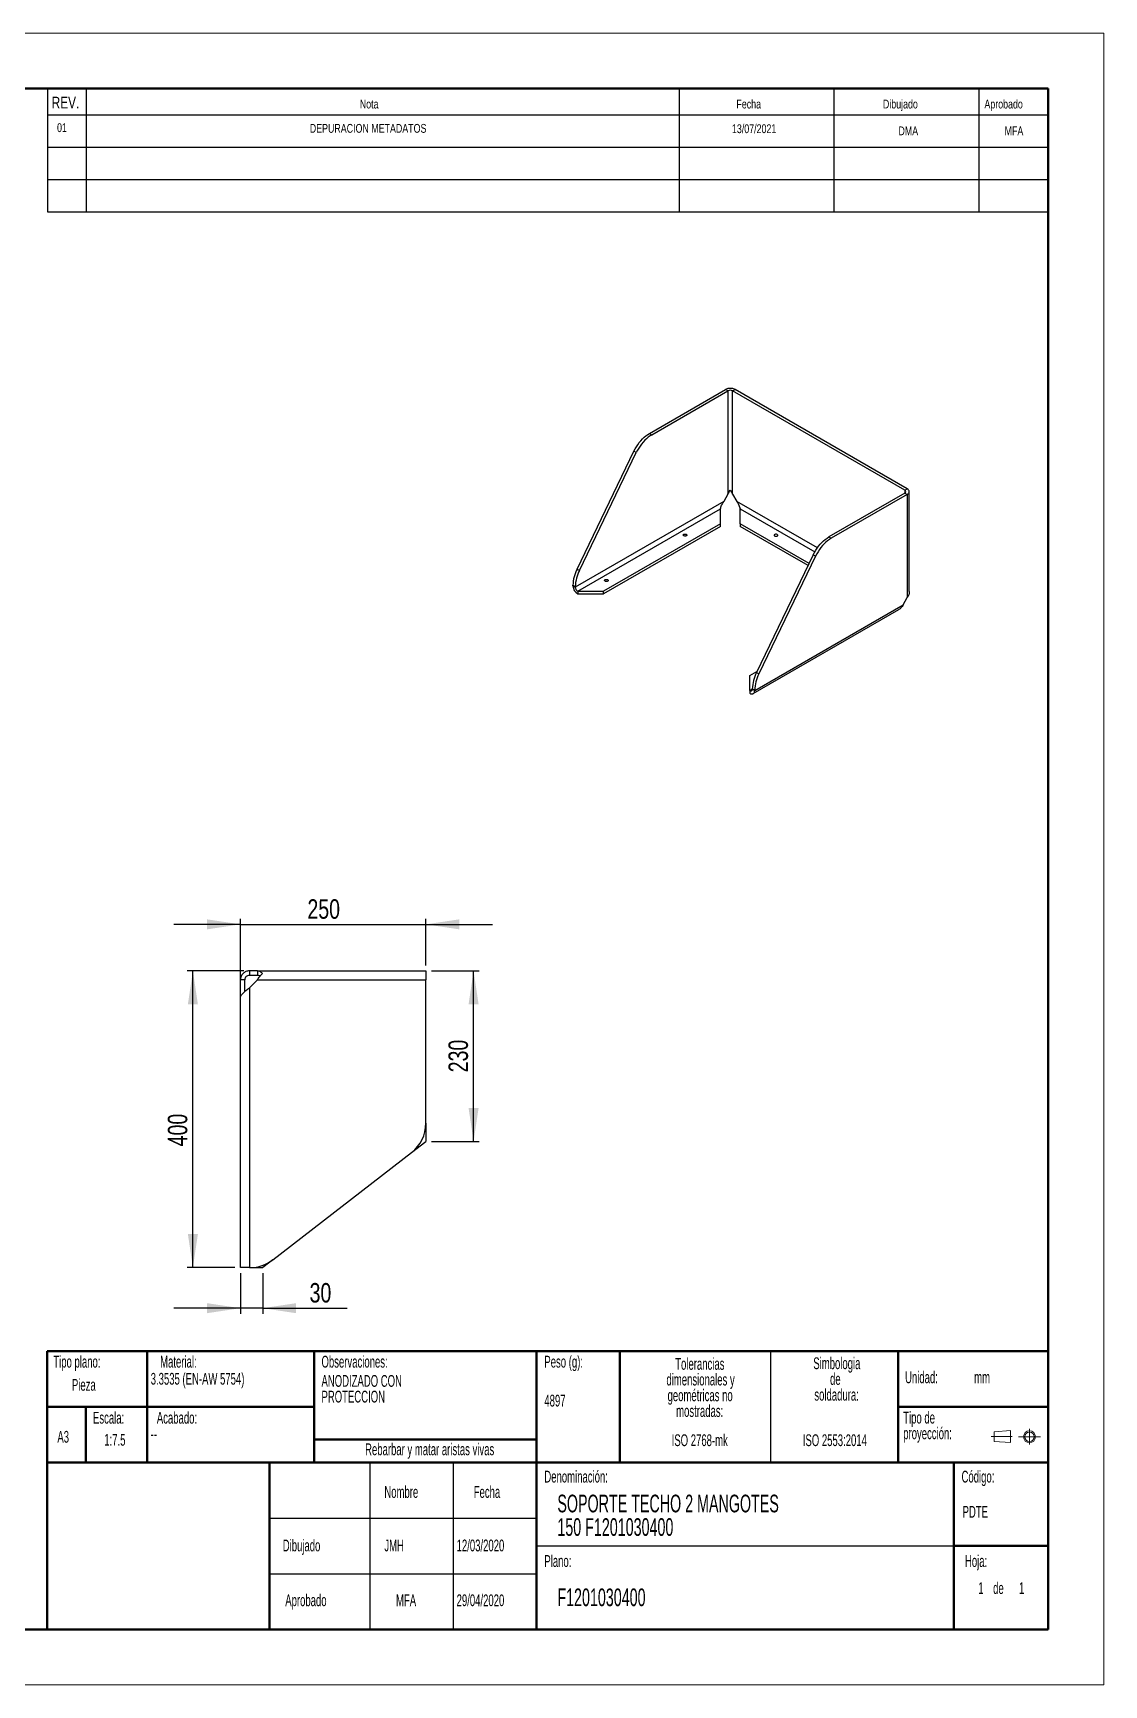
# Model space of a CAD drawing. Header units: millimetres. Extents: x 0 to 1767, y -168 to 297.
# Drawn here: x 227.5 to 420, y 0 to 297 of the extents above; entities that cross this region are included whole.
import ezdxf

# ---------------------------------------------------------------- set-up
doc = ezdxf.new("R2010")
doc.units = ezdxf.units.MM
doc.linetypes.add('CENTERX2', pattern=[20.32, 12.7, -2.54, 2.54, -2.54])
for name, color, linetype in [('COTAS', 7, 'Continuous'), ('FORMATO', 7, 'Continuous'), ('SLD-0', 179, 'Continuous')]:
    doc.layers.add(name, color=color, linetype=linetype)
doc.styles.add('SLDTEXTSTYLE0', font='TXT', dxfattribs={"width": 0.605})
doc.styles.add('SLDTEXTSTYLE1', font='TXT', dxfattribs={"width": 0.75})
doc.dimstyles.new('SLDDIMSTYLE3', dxfattribs={"dimtxt": 3.5, "dimasz": 6, "dimexe": 0, "dimexo": 0.0625, "dimgap": 0.875, "dimtad": 1, "dimlfac": 7.5, "dimrnd": 1e-09, "dimzin": 12, "dimdsep": 46, "dimtxsty": 'SLDTEXTSTYLE1', "dimsah": 1, "dimcen": 0.09, "dimadec": 0, "dimazin": 3, "dimtfac": 1, "dimtmove": 0, "dimatfit": 0, "dimfxl": 1, "dimfrac": 2, "dimtolj": 1, "dimtzin": 12, "dimarcsym": 0})
doc.dimstyles.new('SLDDIMSTYLE5', dxfattribs={"dimtxt": 3.5, "dimasz": 6, "dimexe": 0, "dimexo": 0.0625, "dimgap": 0.875, "dimtad": 1, "dimlfac": 7.5, "dimrnd": 1e-09, "dimzin": 12, "dimdsep": 46, "dimtxsty": 'SLDTEXTSTYLE1', "dimsah": 1, "dimcen": 0.09, "dimadec": 0, "dimazin": 3, "dimtfac": 1, "dimtofl": 0, "dimtmove": 0, "dimatfit": 3, "dimfxl": 1, "dimfrac": 2, "dimtolj": 1, "dimtzin": 12, "dimarcsym": 0})

# ---------------------------------------------------------------- blocks, each defined once
blk = doc.blocks.new('Bloque3')
at = {"color": 7, "linetype": 'CENTERX2', "lineweight": 18}
for p, q in [((400.52, 128.85), (400.52, 131.19)), ((397.92, 130.06), (394.8, 130.06)), ((398.88, 130.02), (402.16, 130.02))]:
    blk.add_line(p, q, dxfattribs=at)
at = {"color": 7, "linetype": 'Continuous', "lineweight": 18}
for p, q in [((397.68, 130.95), (395.23, 130.77)), ((395.23, 130.77), (395.23, 129.34)), ((397.68, 129.16), (395.23, 129.34)), ((397.68, 130.95), (397.68, 129.16))]:
    blk.add_line(p, q, dxfattribs=at)
for radius in [0.892, 0.713]:
    blk.add_circle((400.52, 130.02), radius, dxfattribs=at)
blk = doc.blocks.new('SW_NOTE_0')
at = {"layer": 'SLD-0', "color": 0, "attachment_point": 2, "style": 'SLDTEXTSTYLE0'}
for s, insert, char_height in [('dimensionales y', (7.54, -0.09), 2.1167), ('Tolerancias', (7.41, 2.73), 2.1167), ('geométricas no', (7.46, -2.92), 2.1167), ('mostradas:', (7.38, -5.74), 2.117)]:
    blk.add_mtext(s, dxfattribs=dict(at, insert=insert, char_height=char_height))
blk = doc.blocks.new('SW_NOTE_0_1')
at = {"layer": 'SLD-0', "color": 0, "attachment_point": 1, "style": 'SLDTEXTSTYLE0'}
for s, insert, char_height in [('Tipo de', (0, 2.73), 2.117), ('proyección:', (0, -0.09), 2.1167)]:
    blk.add_mtext(s, dxfattribs=dict(at, insert=insert, char_height=char_height))
blk = doc.blocks.new('SW_NOTE_0_2')
at = {"layer": 'SLD-0', "color": 0, "char_height": 2.117, "attachment_point": 2, "style": 'SLDTEXTSTYLE0'}
for s, insert in [('Simbologia', (7.11, 2.73)), ('de', (6.84, -0.09)), ('soldadura:', (7.06, -2.92))]:
    blk.add_mtext(s, dxfattribs=dict(at, insert=insert))
blk = doc.blocks.new('SW_NOTE_0_4')
at = {"layer": 'SLD-0', "color": 0, "attachment_point": 1, "style": 'SLDTEXTSTYLE0'}
for s, insert, char_height in [('ANODIZADO CON', (0, 2.73), 2.1167), ('PROTECCION', (0, -0.09), 2.117)]:
    blk.add_mtext(s, dxfattribs=dict(at, insert=insert, char_height=char_height))
blk = doc.blocks.new('SW_NOTE_0_5')
at = {"layer": 'SLD-0', "color": 0, "char_height": 3.175, "attachment_point": 1, "style": 'SLDTEXTSTYLE0'}
for s, insert in [('SOPORTE TECHO 2 MANGOTES', (0, 4.09)), ('150 F1201030400', (0, -0.14))]:
    blk.add_mtext(s, dxfattribs=dict(at, insert=insert))
blk = doc.blocks.new('SW_NOTE_0_6')
at = {"layer": 'SLD-0', "color": 0, "attachment_point": 2, "style": 'SLDTEXTSTYLE0'}
for s, insert, char_height in [('dimensionales y', (7.54, -0.09), 2.1167), ('Tolerancias', (7.41, 2.73), 2.1167), ('geométricas no', (7.46, -2.92), 2.1167), ('mostradas:', (7.38, -5.74), 2.117)]:
    blk.add_mtext(s, dxfattribs=dict(at, insert=insert, char_height=char_height))
blk = doc.blocks.new('SW_NOTE_0_7')
at = {"layer": 'SLD-0', "color": 0, "attachment_point": 1, "style": 'SLDTEXTSTYLE0'}
for s, insert, char_height in [('Tipo de', (0, 2.73), 2.117), ('proyección:', (0, -0.09), 2.1167)]:
    blk.add_mtext(s, dxfattribs=dict(at, insert=insert, char_height=char_height))
blk = doc.blocks.new('SW_NOTE_0_8')
at = {"layer": 'SLD-0', "color": 0, "char_height": 2.117, "attachment_point": 2, "style": 'SLDTEXTSTYLE0'}
for s, insert in [('Simbologia', (7.11, 2.73)), ('de', (6.84, -0.09)), ('soldadura:', (7.06, -2.92))]:
    blk.add_mtext(s, dxfattribs=dict(at, insert=insert))
blk = doc.blocks.new('SW_NOTE_0_10')
at = {"layer": 'SLD-0', "color": 0, "attachment_point": 1, "style": 'SLDTEXTSTYLE0'}
for s, insert, char_height in [('ANODIZADO CON', (0, 2.73), 2.1167), ('PROTECCION', (0, -0.09), 2.117)]:
    blk.add_mtext(s, dxfattribs=dict(at, insert=insert, char_height=char_height))
blk = doc.blocks.new('SW_NOTE_0_11')
at = {"layer": 'SLD-0', "color": 0, "char_height": 3.175, "attachment_point": 1, "style": 'SLDTEXTSTYLE0'}
for s, insert in [('SOPORTE TECHO 2 MANGOTES', (0, 4.09)), ('150 F1201030400', (0, -0.14))]:
    blk.add_mtext(s, dxfattribs=dict(at, insert=insert))
blk = doc.blocks.new('_D_32')
at = {"layer": 'COTAS', "transparency": 16777216}
for p, q in [((299.1, 128.38), (307.68, 128.38)), ((306.68, 97.72), (306.68, 128.38)), ((299.1, 97.72), (307.68, 97.72))]:
    blk.add_line(p, q, dxfattribs=at)
for points in [[(306.68, 128.38), (305.78, 122.38), (307.58, 122.38)], [(306.68, 97.72), (307.58, 103.72), (305.78, 103.72)]]:
    blk.add_solid(points, dxfattribs=at)
at = {"layer": 'COTAS', "transparency": 16777216, "insert": (302.17, 110.15), "char_height": 3.5, "attachment_point": 1, "rotation": 90, "style": 'SLDTEXTSTYLE1'}
blk.add_mtext('230', dxfattribs=at)
blk = doc.blocks.new('_D_33')
at = {"layer": 'COTAS', "transparency": 16777216}
for p, q in [((264.77, 74.05), (264.77, 66.74)), ((268.77, 74.05), (268.77, 66.74)), ((264.77, 67.74), (252.77, 67.74)), ((268.77, 67.74), (264.77, 67.74)), ((268.77, 67.74), (283.95, 67.74))]:
    blk.add_line(p, q, dxfattribs=at)
for points in [[(264.77, 67.74), (258.77, 68.64), (258.77, 66.84)], [(268.77, 67.74), (274.77, 66.84), (274.77, 68.64)]]:
    blk.add_solid(points, dxfattribs=at)
at = {"layer": 'COTAS', "transparency": 16777216, "insert": (277.2, 72.26), "char_height": 3.5, "attachment_point": 1, "style": 'SLDTEXTSTYLE1'}
blk.add_mtext('30', dxfattribs=at)
blk = doc.blocks.new('_D_34')
at = {"layer": 'COTAS', "transparency": 16777216}
for p, q in [((264.77, 136.75), (252.77, 136.75)), ((264.77, 124.46), (264.77, 137.75)), ((264.77, 136.75), (298.1, 136.75)), ((298.1, 129.38), (298.1, 137.75)), ((298.1, 136.75), (310.1, 136.75))]:
    blk.add_line(p, q, dxfattribs=at)
for points in [[(264.77, 136.75), (258.77, 137.65), (258.77, 135.85)], [(298.1, 136.75), (304.1, 135.85), (304.1, 137.65)]]:
    blk.add_solid(points, dxfattribs=at)
at = {"layer": 'COTAS', "transparency": 16777216, "insert": (276.81, 141.26), "char_height": 3.5, "attachment_point": 1, "style": 'SLDTEXTSTYLE1'}
blk.add_mtext('250', dxfattribs=at)
blk = doc.blocks.new('_D_35')
at = {"layer": 'COTAS', "transparency": 16777216}
for p, q in [((265.37, 128.38), (255.22, 128.38)), ((256.22, 75.05), (256.22, 128.38)), ((263.77, 75.05), (255.22, 75.05))]:
    blk.add_line(p, q, dxfattribs=at)
for points in [[(256.22, 128.38), (255.32, 122.38), (257.12, 122.38)], [(256.22, 75.05), (257.12, 81.05), (255.32, 81.05)]]:
    blk.add_solid(points, dxfattribs=at)
at = {"layer": 'COTAS', "transparency": 16777216, "insert": (251.71, 96.84), "char_height": 3.5, "attachment_point": 1, "rotation": 90, "style": 'SLDTEXTSTYLE1'}
blk.add_mtext('400', dxfattribs=at)

msp = doc.modelspace()

# ---------------------------------------------------------------- linework, layer by layer
at = {"color": 7, "linetype": 'Continuous', "lineweight": 18}
for p, q in [((0, 297), (420, 297)), ((420, 297), (420, 0)), ((7.530618, 0), (420, 0))]:
    msp.add_line(p, q, dxfattribs=at)
at = {"color": 7, "linetype": 'Continuous', "lineweight": 50}
for p, q in [((410, 287), (20, 287)), ((410, 10), (410, 287)), ((230, 60), (410, 60)), ((230, 60), (230, 10)), ((20, 10), (410, 10))]:
    msp.add_line(p, q, dxfattribs=at)
at = {"color": 7, "linetype": 'Continuous', "lineweight": 25}
for p, q in [((338.30015, 225.016065), (351.97899, 232.912691)), ((338.724415, 224.771142), (352.403254, 232.667768)), ((352.403254, 232.667768), (351.97899, 232.912691)), ((352.403254, 232.667768), (352.403254, 214.115491)), ((353.251782, 232.667768), (353.676047, 232.912691)), ((353.251782, 214.115491), (353.251782, 232.667768)), ((384.223059, 214.788431), (353.251782, 232.667768)), ((384.647323, 215.033353), (353.676047, 232.912691)), ((338.30015, 225.016065), (338.724415, 224.771142)), ((325.281166, 200.639213), (335.502535, 221.814691)), ((325.705431, 200.39429), (335.9268, 221.569768)), ((335.9268, 221.569768), (335.502535, 221.814691)), ((352.403254, 214.115491), (351.639986, 212.793471)), ((353.251782, 214.115491), (354.015051, 212.793471)), ((384.223059, 214.298586), (370.544219, 206.40196)), ((384.647324, 214.053663), (370.968484, 206.157037)), ((384.223059, 214.788431), (384.647323, 215.033353)), ((384.223059, 214.788431), (384.223059, 214.298586)), ((384.223059, 214.298586), (384.647324, 214.053663)), ((384.647324, 214.053663), (384.647324, 195.501386)), ((384.998795, 196.56841), (384.998795, 214.543508)), ((351.639986, 212.793471), (324.967511, 197.395779)), ((325.391775, 196.660932), (351.064601, 211.481539)), ((351.0646, 208.787393), (351.064601, 211.481539)), ((368.480421, 204.442791), (354.015051, 212.793471)), ((354.590435, 208.787393), (354.590436, 211.481539)), ((354.590436, 211.481539), (368.023474, 203.726811)), ((351.0646, 208.787393), (330.058679, 196.660932)), ((351.0646, 208.297468), (330.058679, 196.171008)), ((351.0646, 208.297468), (351.0646, 208.787393)), ((366.988542, 201.630118), (354.590435, 208.787393)), ((354.590435, 208.787393), (354.590435, 208.297468)), ((366.803593, 201.246962), (354.590435, 208.297468)), ((370.544219, 206.40196), (370.968484, 206.157037)), ((367.746604, 203.200586), (357.525235, 182.025108)), ((368.170869, 202.955663), (357.9495, 181.780185)), ((368.170869, 202.955663), (367.746604, 203.200586)), ((325.281166, 200.639213), (325.705431, 200.39429)), ((324.967511, 197.471939), (324.543246, 197.716862)), ((324.543246, 197.640702), (324.543246, 197.716862)), ((324.967511, 197.395779), (324.543246, 197.640702)), ((324.967511, 197.395779), (324.967511, 197.471939)), ((325.391775, 196.660932), (330.058679, 196.660932)), ((325.391775, 196.660932), (325.391775, 196.171008)), ((325.391775, 196.171008), (330.058679, 196.171008)), ((330.058679, 196.171008), (330.058679, 196.660932)), ((356.963003, 178.23226), (383.135602, 193.34138)), ((357.21158, 178.781674), (383.884055, 194.179366)), ((383.884055, 194.179366), (384.647324, 195.501386)), ((356.363051, 181.475741), (357.606571, 182.19361)), ((356.363051, 178.781595), (356.363051, 181.475741)), ((357.525235, 182.025108), (357.9495, 181.780185)), ((356.787316, 179.026518), (356.363051, 178.781595)), ((356.363051, 178.781595), (356.363051, 178.29167)), ((357.21158, 178.857834), (356.787315, 179.102757)), ((356.787315, 179.102757), (356.787315, 179.026597)), ((356.787315, 179.026597), (357.21158, 178.781674)), ((357.21158, 178.857834), (357.21158, 178.781674)), ((266.366657, 128.383941), (266.366657, 127.583941)), ((267.80589, 128.383941), (266.366657, 128.383941)), ((267.80589, 128.383941), (298.09999, 128.383941)), ((267.80589, 128.383941), (267.80589, 127.583941)), ((298.09999, 128.383941), (298.09999, 126.783941)), ((265.566657, 126.783941), (264.766657, 126.783941)), ((264.766657, 123.459752), (264.766657, 126.783941)), ((265.566657, 124.713584), (265.566657, 126.783941)), ((267.80589, 127.583941), (266.366657, 127.583941)), ((267.80589, 126.783941), (266.366657, 125.344708)), ((266.366657, 125.344708), (266.366657, 75.050607)), ((267.80589, 126.783941), (298.09999, 126.783941)), ((298.09999, 100.990874), (298.09999, 126.783941)), ((264.766657, 75.050607), (264.766657, 123.459752)), ((270.567335, 76.442042), (295.50964, 95.715641)), ((266.366657, 75.050607), (264.766657, 75.050607)), ((266.366657, 75.050607), (266.491019, 75.050607))]:
    msp.add_line(p, q, dxfattribs=at)
at = {"color": 7, "linetype": 'Continuous', "lineweight": 25, "flags": 128}
for points in [[(335.502535, 221.814691), (335.711262, 222.219304), (335.94155, 222.613208), (336.191481, 222.993122), (336.458975, 223.355883), (336.7418, 223.698467), (337.037604, 224.018022), (337.343925, 224.311888), (337.658207, 224.577618), (337.977836, 224.812997), (338.30015, 225.016065)], [(338.724415, 224.771142), (338.402101, 224.568074), (338.082472, 224.332695), (337.76819, 224.066965), (337.461869, 223.7731), (337.166065, 223.453544), (336.88324, 223.11096), (336.615746, 222.748199), (336.365815, 222.368285), (336.135527, 221.974381), (335.9268, 221.569768)], [(384.647324, 214.053663), (384.781777, 214.146166), (384.886365, 214.250741), (384.957906, 214.364213), (384.994229, 214.483131), (384.994229, 214.603885), (384.957906, 214.722804), (384.886364, 214.836275), (384.781777, 214.940851), (384.647323, 215.033353)], [(344.46598, 206.610906), (344.403814, 206.661172), (344.373286, 206.720365), (344.377708, 206.782075), (344.416598, 206.839612), (344.485743, 206.886742), (344.577649, 206.918357), (344.68236, 206.931031), (344.788525, 206.923392), (344.88464, 206.896266), (344.960291, 206.852593), (345.00728, 206.797107), (345.020513, 206.73582), (344.998557, 206.675372), (344.943793, 206.622315), (344.862153, 206.582399), (344.762485, 206.559948), (344.655589, 206.557395), (344.553051, 206.575018), (344.46598, 206.610906)], [(361.259766, 206.570086), (361.321934, 206.620351), (361.352461, 206.679545), (361.34804, 206.741255), (361.309149, 206.798792), (361.240004, 206.845921), (361.148097, 206.877536), (361.043387, 206.890211), (360.937222, 206.882571), (360.841107, 206.855446), (360.765456, 206.811773), (360.718468, 206.756287), (360.705234, 206.694999), (360.72719, 206.634552), (360.781955, 206.581495), (360.863594, 206.541578), (360.963262, 206.519127), (361.070157, 206.516575), (361.172696, 206.534198), (361.259766, 206.570086)], [(367.746604, 203.200586), (367.955331, 203.605199), (368.18562, 203.999103), (368.43555, 204.379017), (368.703044, 204.741778), (368.985869, 205.084362), (369.281674, 205.403917), (369.587994, 205.697783), (369.902277, 205.963513), (370.221906, 206.198892), (370.544219, 206.40196)], [(370.968484, 206.157037), (370.646171, 205.953969), (370.326541, 205.71859), (370.012259, 205.45286), (369.705939, 205.158995), (369.410134, 204.839439), (369.127309, 204.496855), (368.859815, 204.134094), (368.609885, 203.754181), (368.379596, 203.360276), (368.170869, 202.955663)], [(330.323844, 198.446825), (330.261678, 198.49709), (330.231151, 198.556285), (330.235571, 198.617993), (330.274461, 198.67553), (330.343608, 198.722661), (330.435515, 198.754276), (330.540224, 198.76695), (330.646388, 198.75931), (330.742505, 198.732185), (330.818156, 198.688513), (330.865143, 198.633026), (330.878377, 198.571739), (330.856422, 198.511291), (330.801658, 198.458234), (330.720016, 198.418317), (330.620348, 198.395866), (330.513455, 198.393314), (330.410916, 198.410937), (330.323844, 198.446825)], [(356.363051, 178.29167), (356.510397, 178.221496), (356.653265, 178.183226), (356.787315, 178.178023), (356.908475, 178.206045), (357.013062, 178.266441), (357.097899, 178.357377), (357.160408, 178.476087), (357.198689, 178.618967), (357.21158, 178.781674)]]:
    msp.add_lwpolyline(points, dxfattribs=at)
at = {"color": 7, "linetype": 'Continuous', "lineweight": 25}
for centre, radius, start, end in [((352.827518, 231.284033), 1.836444, 62.48053064, 117.51944368), ((352.827519, 231.848943), 0.922212, 62.60963556, 117.39037984), ((384.130103, 214.543508), 0.261969, 290.78331027, 69.21664351), ((331.437467, 197.530351), 6.896743, 153.20674382, 178.45034204), ((331.861732, 197.285428), 6.896743, 153.20674382, 178.45034204), ((326.377715, 197.720037), 1.836184, 182.47633263, 237.52369319), ((325.888639, 197.437695), 0.922081, 182.6054264, 237.39455834), ((363.681536, 178.916246), 6.896743, 153.20674382, 178.45034204), ((364.105801, 178.671323), 6.896743, 153.20674382, 178.45034204), ((356.528671, 178.98464), 0.262025, 230.79665046, 9.21414751), ((291.433324, 100.990874), 6.666667, 307.69424047, 0), ((266.491019, 81.717274), 6.666667, 270, 307.69424047)]:
    msp.add_arc(centre, radius, start, end, dxfattribs=at)
for points, knots in [([(352.403254, 214.115491), (352.45879, 214.243748), (352.525347, 214.365618), (352.670469, 214.592712), (352.748978, 214.697924), (352.827518, 214.79412)], [0, 0, 0, 0, 0.5, 0.5, 1, 1, 1, 1]), ([(352.827518, 214.79412), (352.906058, 214.697924), (352.984567, 214.592712), (353.12969, 214.365618), (353.196246, 214.243748), (353.251782, 214.115491)], [0, 0, 0, 0, 0.5, 0.5, 1, 1, 1, 1]), ([(351.064601, 211.481539), (351.092369, 211.56169), (351.120159, 211.65458), (351.18415, 211.859084), (351.220391, 211.970656), (351.308459, 212.202872), (351.360317, 212.323462), (351.48442, 212.562679), (351.556681, 212.68125), (351.639985, 212.793471)], [0, 0, 0, 0, 0.25, 0.25, 0.5, 0.5, 0.75, 0.75, 1, 1, 1, 1]), ([(351.064601, 211.236584), (351.067188, 211.317176), (351.072231, 211.474321), (351.115961, 211.63213), (351.137264, 211.709007)], [0, 0, 0, 0, 0.51284663261, 1, 1, 1, 1]), ([(354.015051, 212.793471), (354.098355, 212.68125), (354.170617, 212.562679), (354.294719, 212.323462), (354.346577, 212.202872), (354.434645, 211.970656), (354.470887, 211.859084), (354.534878, 211.65458), (354.562667, 211.56169), (354.590436, 211.481539)], [0, 0, 0, 0, 0.25, 0.25, 0.5, 0.5, 0.75, 0.75, 1, 1, 1, 1]), ([(354.517772, 211.709006), (354.539075, 211.632129), (354.582805, 211.474321), (354.587849, 211.317176), (354.590436, 211.236584)], [0, 0, 0, 0, 0.4871542468, 1, 1, 1, 1]), ([(384.998795, 196.56841), (384.998795, 196.381512), (384.967562, 196.194693), (384.847339, 195.834745), (384.758408, 195.661722), (384.647323, 195.501387)], [0, 0, 0, 0, 0.5, 0.5, 1, 1, 1, 1]), ([(383.884055, 194.179366), (383.839207, 194.093089), (383.74951, 193.920534), (383.574672, 193.691402), (383.369112, 193.498321), (383.220328, 193.380845), (383.135632, 193.341405), (383.135597, 193.341389)], [0, 0, 0, 0, 0.2499741465, 0.4999483548, 0.7499223138, 0.9998962944, 1, 1, 1, 1]), ([(266.366657, 128.383941), (266.157193, 128.383941), (265.94786, 128.342297), (265.560867, 128.181999), (265.383382, 128.063408), (265.08719, 127.767216), (264.968599, 127.589732), (264.808301, 127.202738), (264.766657, 126.993405), (264.766657, 126.783941)], [0, 0, 0, 0, 0.25, 0.25, 0.5, 0.5, 0.75, 0.75, 1, 1, 1, 1]), ([(268.748368, 127.915312), (268.59127, 128.063425), (268.434209, 128.181999), (268.12005, 128.342297), (267.962988, 128.383941), (267.80589, 128.383941)], [0, 0, 0, 0, 0.5, 0.5, 1, 1, 1, 1]), ([(267.80589, 126.783941), (267.962988, 126.993405), (268.12005, 127.202738), (268.434209, 127.589732), (268.59127, 127.767199), (268.748368, 127.915312)], [0, 0, 0, 0, 0.5, 0.5, 1, 1, 1, 1]), ([(264.766657, 123.459752), (264.766657, 123.61685), (264.808301, 123.773912), (264.968599, 124.088071), (265.08719, 124.24515), (265.383382, 124.55931), (265.560867, 124.716389), (265.94786, 125.030549), (266.157193, 125.18761), (266.366657, 125.344708)], [0, 0, 0, 0, 0.25, 0.25, 0.5, 0.5, 0.75, 0.75, 1, 1, 1, 1]), ([(266.366657, 127.583941), (266.261937, 127.583941), (266.157259, 127.563119), (265.963762, 127.48297), (265.87502, 127.423675), (265.726924, 127.275579), (265.667628, 127.186836), (265.587479, 126.993339), (265.566657, 126.888661), (265.566657, 126.783941)], [0, 0, 0, 0, 0.25, 0.25, 0.5, 0.5, 0.75, 0.75, 1, 1, 1, 1]), ([(268.359366, 127.492781), (268.331954, 127.503355), (268.147461, 127.574522), (267.96297, 127.57961), (267.80589, 127.583941)], [0, 0, 0, 0, 0.1485818132, 1, 1, 1, 1])]:
    msp.add_open_spline(points, degree=3, knots=knots, dxfattribs=at)
at = {"layer": 'COTAS'}
for p, q in [((298.09999, 100.990874), (298.09999, 97.717274)), ((295.50964, 95.71564), (298.09999, 97.717274)), ((266.491019, 75.050608), (268.766657, 75.050608)), ((270.567335, 76.442041), (268.766657, 75.050608))]:
    msp.add_line(p, q, dxfattribs=at)
at = {"layer": 'FORMATO'}
for p, q in [((230.091467, 287), (410, 287)), ((230.091467, 287), (230.091467, 264.865585)), ((237.033566, 287), (237.033566, 264.865585)), ((343.657051, 287), (343.657051, 264.865585)), ((371.462238, 287), (371.462238, 264.865585)), ((397.512743, 287), (397.512743, 264.865585)), ((410, 287), (410, 264.865585)), ((230.091467, 282.265585), (410, 282.265585)), ((230.091467, 276.465585), (410, 276.465585)), ((230.091467, 270.665585), (410, 270.665585)), ((230.091467, 264.865585), (410, 264.865585))]:
    msp.add_line(p, q, dxfattribs=at)
at = {"layer": 'SLD-0', "lineweight": 50}
for p, q in [((248, 60), (248, 40)), ((278, 60), (278, 40)), ((318, 60), (318, 40)), ((333, 60), (333, 40)), ((383, 60), (383, 40)), ((230, 50), (248, 50)), ((237, 50), (237, 40)), ((248, 50), (278, 50)), ((383, 50), (410, 50)), ((278, 44.157928), (318, 44.157928)), ((230, 40), (410, 40)), ((270, 40), (270, 10)), ((318, 40), (318, 10)), ((393, 40), (393, 10)), ((393, 25), (410, 25))]:
    msp.add_line(p, q, dxfattribs=at)
at = {"layer": 'SLD-0'}
for p, q in [((360.08171, 60), (360.08171, 40)), ((288, 40), (288, 10)), ((303, 40), (303, 10)), ((270, 30), (318, 30)), ((318, 25), (393, 25)), ((270, 20), (318, 20))]:
    msp.add_line(p, q, dxfattribs=at)

# ---------------------------------------------------------------- block references
at = {"color": 7, "linetype": 'Continuous', "xscale": 1.2, "yscale": 1.2, "zscale": 1.2}
msp.add_blockref('Bloque3', (-74.010756, -111.407552), dxfattribs=at)
msp.add_blockref('Bloque3', (-74.010756, -111.407552), dxfattribs=at)
at = {"layer": 'SLD-0'}
for name, p in [('SW_NOTE_0', (339.945421, 56.055976)), ('SW_NOTE_0_6', (339.945421, 56.055976)), ('SW_NOTE_0_2', (364.873122, 56.165543)), ('SW_NOTE_0_8', (364.873122, 56.165543)), ('SW_NOTE_0_4', (279.338615, 52.989589)), ('SW_NOTE_0_10', (279.338615, 52.989589)), ('SW_NOTE_0_1', (383.913995, 46.390945)), ('SW_NOTE_0_7', (383.913995, 46.390945)), ('SW_NOTE_0_5', (321.73897, 30.124542)), ('SW_NOTE_0_11', (321.73897, 30.124542))]:
    msp.add_blockref(name, p, dxfattribs=at)

# ---------------------------------------------------------------- texts
at = {"layer": 'FORMATO', "style": 'SLDTEXTSTYLE1'}
for s, insert, char_height, attachment_point in [('REV.', (230.835696, 285.55214), 2.1166667, 1), ('Nota', (286.224384, 285.025819), 1.5875, 1), ('Fecha', (353.926406, 285.025819), 1.5875, 1), ('Dibujado', (380.260847, 285.025819), 1.5875, 1), ('Aprobado', (398.510071, 285.025819), 1.5875, 1), ('01', (232.685408, 280.787352), 1.5875, 2), ('DEPURACION METADATOS', (287.716209, 280.657077), 1.5875, 2), ('13/07/2021', (357.113714, 280.592016), 1.5875, 2), ('DMA', (384.825059, 280.205648), 1.5875, 2), ('MFA', (403.824009, 280.205648), 1.5875, 2)]:
    msp.add_mtext(s, dxfattribs=dict(at, insert=insert, char_height=char_height, attachment_point=attachment_point))
at = {"layer": 'SLD-0', "style": 'SLDTEXTSTYLE0'}
for s, insert, char_height, attachment_point in [('Tipo plano:', (231.129291, 59.180865), 2.11666667, 1), ('Tipo plano:', (231.129291, 59.180865), 2.11666667, 1), ('Material:', (250.329669, 59.180865), 2.1166667, 1), ('Material:', (250.329669, 59.180865), 2.1166667, 1), ('Observaciones:', (279.338615, 59.180865), 2.11666667, 1), ('Observaciones:', (279.338615, 59.180865), 2.11666667, 1), ('Peso (g):', (319.403059, 59.180865), 2.1166667, 1), ('Peso (g):', (319.403059, 59.180865), 2.1166667, 1), ('Unidad:', (384.246149, 56.370628), 2.1166667, 1), ('Unidad:', (384.246149, 56.370628), 2.1166667, 1), ('Pieza', (234.472595, 55.019196), 2.1166667, 1), ('Pieza', (234.472595, 55.019196), 2.1166667, 1), ('3.3535 (EN-AW 5754)', (248.634829, 56.105759), 2.11666667, 1), ('3.3535 (EN-AW 5754)', (248.634829, 56.105759), 2.11666667, 1), ('mm', (396.662178, 56.370628), 2.1166667, 1), ('mm', (396.662178, 56.370628), 2.1166667, 1), ('4897', (319.403059, 52.181309), 2.1166667, 1), ('4897', (319.403059, 52.181309), 2.1166667, 1), ('Escala:', (238.263105, 49.101468), 2.1166667, 1), ('Escala:', (238.263105, 49.101468), 2.1166667, 1), ('Acabado:', (249.738277, 49.101468), 2.1166667, 1), ('Acabado:', (249.738277, 49.101468), 2.1166667, 1), ('A3', (231.859349, 45.674368), 2.1166667, 1), ('A3', (231.859349, 45.674368), 2.1166667, 1), ('1:7.5', (240.290232, 45.134745), 2.1166667, 1), ('1:7.5', (240.290232, 45.134745), 2.1166667, 1), ('--', (248.634829, 46.175725), 2.1166667, 1), ('--', (248.634829, 46.175725), 2.1166667, 1), ('ISO 2768-mk', (347.336606, 45.060017), 2.11666667, 2), ('ISO 2768-mk', (347.336606, 45.060017), 2.11666667, 2), ('ISO 2553:2014', (371.625387, 45.060017), 2.11666667, 2), ('ISO 2553:2014', (371.625387, 45.060017), 2.11666667, 2), ('Rebarbar y matar aristas vivas', (298.78549, 43.42373), 2.11666667, 2), ('Rebarbar y matar aristas vivas', (298.78549, 43.42373), 2.11666667, 2), ('Denominación:', (319.403059, 38.514311), 2.11666667, 1), ('Denominación:', (319.403059, 38.514311), 2.11666667, 1), ('Código:', (394.397939, 38.514311), 2.1166667, 1), ('Código:', (394.397939, 38.514311), 2.1166667, 1), ('Nombre', (290.637746, 35.754834), 2.1166667, 1), ('Nombre', (290.637746, 35.754834), 2.1166667, 1), ('Fecha', (306.708331, 35.754834), 2.1166667, 1), ('Fecha', (306.708331, 35.754834), 2.1166667, 1), ('PDTE', (394.586386, 32.193169), 2.1166667, 1), ('PDTE', (394.586386, 32.193169), 2.1166667, 1), ('Dibujado', (272.373186, 26.140309), 2.1166667, 1), ('Dibujado', (272.373186, 26.140309), 2.1166667, 1), ('JMH', (290.637746, 26.140309), 2.1166667, 1), ('12/03/2020', (303.628654, 26.140309), 2.1166667, 1), ('Plano:', (319.403059, 23.338267), 2.1166667, 1), ('Plano:', (319.403059, 23.338267), 2.1166667, 1), ('Hoja:', (395.013918, 23.338267), 2.1166667, 1), ('Hoja:', (395.013918, 23.338267), 2.1166667, 1), ('1', (397.412714, 18.474904), 2.116667, 1), ('1', (397.412714, 18.474904), 2.116667, 1), ('1', (397.412714, 18.474904), 2.116667, 1), ('1', (397.412714, 18.474904), 2.116667, 1), ('de', (400.077502, 18.474904), 2.1166667, 1), ('de', (400.077502, 18.474904), 2.1166667, 1), ('de', (400.077502, 18.474904), 2.1166667, 1), ('de', (400.077502, 18.474904), 2.1166667, 1), ('1', (404.7308, 18.474904), 2.116667, 1), ('1', (404.7308, 18.474904), 2.116667, 1), ('1', (404.7308, 18.474904), 2.116667, 1), ('1', (404.7308, 18.474904), 2.116667, 1), ('Aprobado', (272.824542, 16.282359), 2.1166667, 1), ('Aprobado', (272.824542, 16.282359), 2.1166667, 1), ('MFA', (292.735058, 16.282359), 2.1166667, 1), ('29/04/2020', (303.628654, 16.282359), 2.1166667, 1), ('F1201030400', (321.73897, 17.346761), 3.175, 1), ('F1201030400', (321.73897, 17.346761), 3.175, 1)]:
    msp.add_mtext(s, dxfattribs=dict(at, insert=insert, char_height=char_height, attachment_point=attachment_point))

# ---------------------------------------------------------------- dimensions: what is measured, and where the dimension line sits
at = {"layer": 'COTAS'}
for base, p1, p2, picture, middle in [((298.09999, 136.749585), (264.766657, 123.459752), (298.09999, 128.383941), '_D_34', (280.682857, 136.749585)), ((264.766657, 67.744371), (268.766657, 75.050608), (264.766657, 75.050608), '_D_33', (279.780472, 67.744371))]:
    dim = msp.add_linear_dim(base=base, p1=p1, p2=p2, dimstyle='SLDDIMSTYLE3', dxfattribs=at)
    dim.commit()
    dim.dimension.update_dxf_attribs({"geometry": picture, "text_midpoint": middle, "dimtype": 160})
for base, p1, p2, picture, middle in [((256.22309, 128.383941), (264.766657, 75.050608), (266.366657, 128.383941), '_D_35', (256.22309, 100.71478)), ((306.678399, 128.383941), (298.09999, 97.717274), (298.09999, 128.383941), '_D_32', (306.678399, 114.029208))]:
    dim = msp.add_linear_dim(base=base, p1=p1, p2=p2, angle=90, dimstyle='SLDDIMSTYLE5', dxfattribs=at)
    dim.commit()
    dim.dimension.update_dxf_attribs({"geometry": picture, "text_midpoint": middle, "dimtype": 160})

doc.saveas('drawing.dxf')
